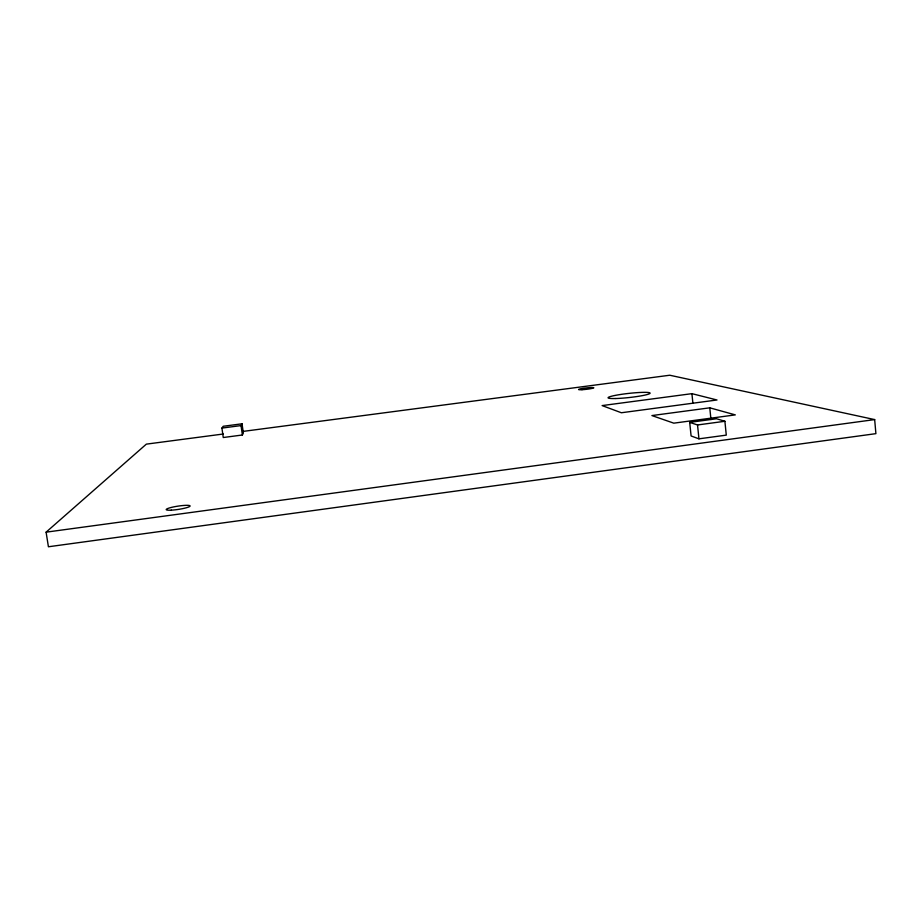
<?xml version="1.0" encoding="UTF-8"?>
<svg xmlns="http://www.w3.org/2000/svg" width="922" height="922" viewBox="0 0 922 922"><rect width="100%" height="100%" fill="white"/><g stroke="black" fill="none" stroke-linecap="round" stroke-linejoin="round"><path stroke-width="1.38" d="M242.371 435L243.35 433.098L242.037 423.797L223.193 426.275L221.925 428.085L223.262 437.524L242.371 435L241.045 425.584L242.037 423.797M243.327 431.369L669.764 375.231L874.667 419.591L875.9 433.651L48.417 546.769L46.1 532.167L146.344 444.139L223.366 433.997M698.945 438.837L726.282 435.126L724.899 421.273L716.521 418.761L689.691 422.368L691.097 435.968L698.945 438.837L697.528 424.961L689.691 422.368M46.1 532.167L874.667 419.591M709.779 407.824L651.912 415.568L673.798 423.163L735.307 414.888L709.779 407.824L710.966 419.533M697.528 424.961L724.899 421.273M691.915 393.659L602.124 405.588L621.37 412.756L717.005 399.987L691.915 393.659L692.86 402.856M221.925 428.085L241.045 425.584M615.85 398.523A21.114 2.075 -6.3 0 0 649.814 393.533A21.114 2.075 -6.3 0 0 621.624 394.316A21.114 2.075 -6.3 0 0 615.85 398.523M582.001 389.706A7.71 0.703 -6.5 0 0 593.826 387.816A7.71 0.703 -6.5 0 0 582.704 388.404A7.71 0.703 -6.5 0 0 582.001 389.706M171.296 510.166A12.078 1.648 -8.7 0 0 190.07 506.143A12.078 1.648 -8.7 0 0 173.152 507.008A12.078 1.648 -8.7 0 0 171.296 510.166"/></g></svg>
